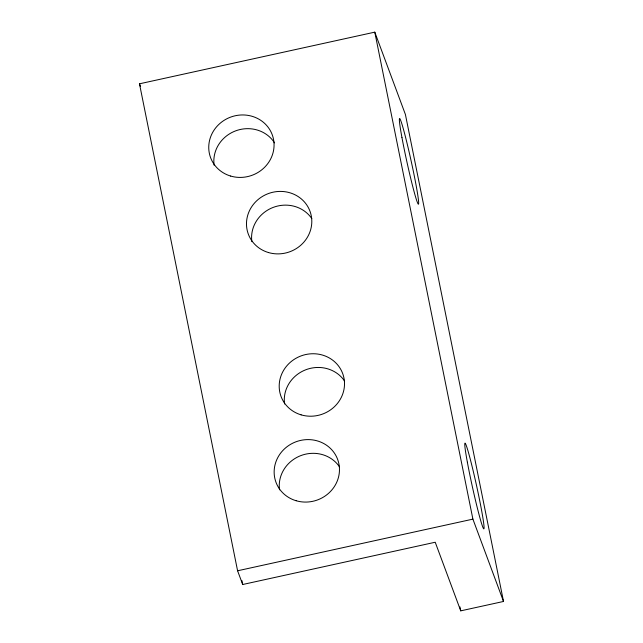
<?xml version="1.0" encoding="UTF-8"?>
<svg xmlns="http://www.w3.org/2000/svg" width="643" height="643" viewBox="0 0 643 643"><rect width="100%" height="100%" fill="white"/><g stroke="black" fill="none" stroke-linecap="round" stroke-linejoin="round"><path stroke-width="0.96" d="M139.483 83.807L374.789 32.15L405.411 114.478L503.517 601.462L460.734 610.85L435.223 542.242L242.692 584.503L237.589 570.783L139.483 83.807L140.495 86.548M237.589 570.783L472.902 519.134L503.517 601.462M374.789 32.15L472.902 519.134M459.946 606.912L460.734 610.85M241.905 580.573L242.692 584.503M284.56 403.973A32.889 31.009 -20.4 0 1 305.779 369.773A32.889 31.009 -20.4 0 1 344.511 380.921M251.855 241.647A32.889 31.009 -20.4 0 1 273.074 207.448A32.889 31.009 -20.4 0 1 311.807 218.596M214.111 165.179A32.889 31.009 -20.4 0 1 235.78 130.81A32.889 31.009 -20.4 0 1 274.561 142.883M279.52 489.829A32.889 31.009 -20.4 0 1 300.739 455.638A32.889 31.009 -20.4 0 1 339.472 466.778M401.955 137.578A43.853 2.162 77.6 0 0 418.223 204.088A43.853 2.162 77.6 0 0 406.826 142.344A43.853 2.162 77.6 0 0 401.955 137.578M467.365 462.237A43.853 2.162 77.6 0 0 483.632 528.739A43.853 2.162 77.6 0 0 472.235 466.995A43.853 2.162 77.6 0 0 467.365 462.237M301.117 414.856A32.889 31.009 -20.4 0 0 343.933 377.931A32.889 31.009 -20.4 0 0 290.491 362.146A32.889 31.009 -20.4 0 0 301.117 414.856M268.412 252.53A32.889 31.009 -20.4 0 0 311.228 215.606A32.889 31.009 -20.4 0 0 257.787 199.812A32.889 31.009 -20.4 0 0 268.412 252.53M230.668 176.061A32.889 31.009 -20.4 0 0 273.484 139.137A32.889 31.009 -20.4 0 0 220.043 123.352A32.889 31.009 -20.4 0 0 230.668 176.061M296.077 500.72A32.889 31.009 -20.4 0 0 338.893 463.796A32.889 31.009 -20.4 0 0 285.452 448.002A32.889 31.009 -20.4 0 0 296.077 500.72"/></g></svg>
